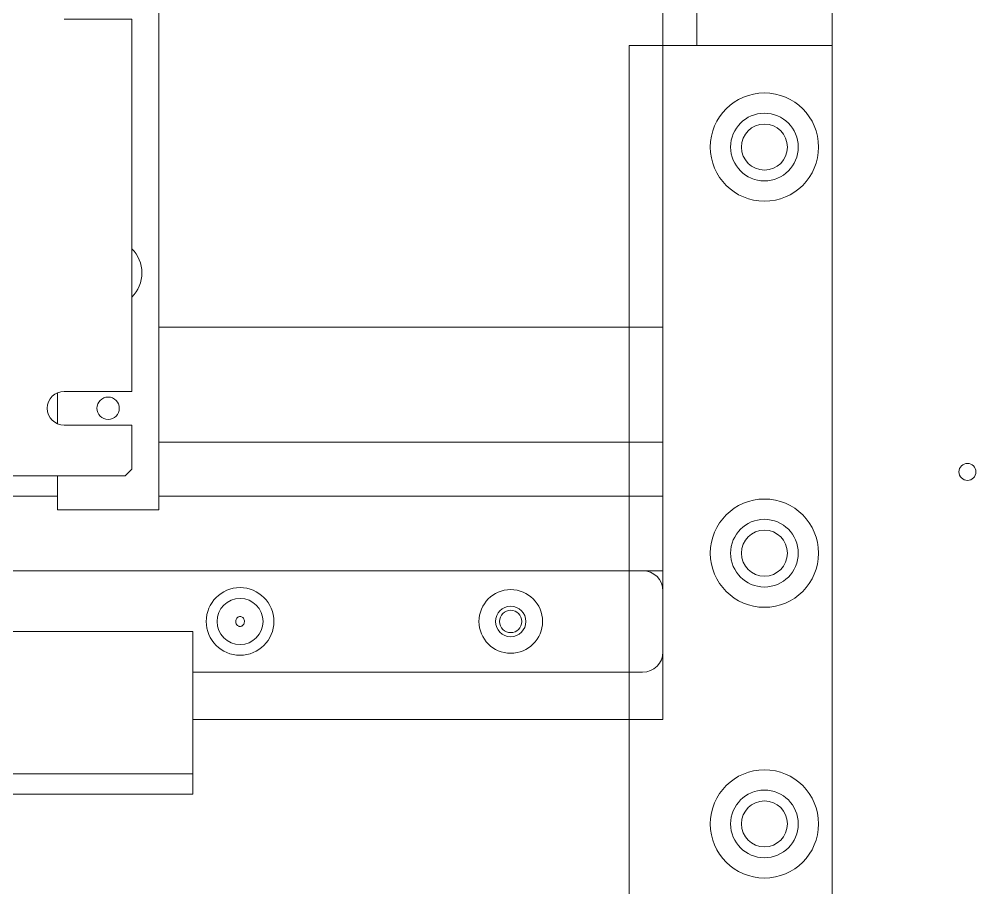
# Model space of a CAD drawing. Extents: x 500 to 100500, y -14500 to 21140.
# Drawn here: x 8830.3 to 8971.7, y -5640.5 to -5512.1 of the extents above; entities that cross this region are included whole.
import ezdxf

# ---------------------------------------------------------------- set-up
doc = ezdxf.new("R2010")
doc.units = 0
doc.linetypes.add('SLD-Solid', pattern=[0])
doc.layers.get('0').update_dxf_attribs({"linetype": 'CONTINUOUS'})
doc.layers.add('D', color=7, linetype='CONTINUOUS')
doc.layers.add('M06SMMF-001B', color=7, linetype='CONTINUOUS')
doc.layers.add('MODEL', color=7, linetype='SLD-Solid', lineweight=15)

# ---------------------------------------------------------------- blocks, each defined once
blk = doc.blocks.new('KZXCVASDF123')
at = {"color": 7, "linetype": 'Continuous', "lineweight": 18}
for p, q in [((-56220.07, -66467.67, 21.36), (-56220.07, -66317.67, 21.36)), ((-56145.57, -66344.67, 21.36), (-56145.57, -66440.67, 21.36)), ((-56234.07, -66395.17, 21.36), (-56224.07, -66395.17, 21.36)), ((-56224.07, -66395.17, 21.36), (-56224.07, -66450.17, 21.36)), ((-56220.07, -66440.67, 21.36), (-56145.57, -66440.67, 21.36)), ((-56145.57, -66457.67, 21.36), (-56145.57, -66440.67, 21.36)), ((-56235.07, -66454.97, 21.36), (-56235.07, -66450.38, 21.36)), ((-56224.07, -66450.17, 21.36), (-56234.07, -66450.17, 21.36)), ((-56234.07, -66455.17, 21.36), (-56224.07, -66455.17, 21.36)), ((-56224.07, -66455.17, 21.36), (-56224.07, -66461.67, 21.36)), ((-56220.07, -66457.67, 21.36), (-56145.57, -66457.67, 21.36)), ((-56145.57, -66457.67, 21.36), (-56145.57, -66465.67, 21.36)), ((-56225.07, -66462.67, 21.36), (-56255.07, -66462.67, 21.36)), ((-56235.07, -66467.67, 21.36), (-56235.07, -66462.67, 21.36)), ((-56225.07, -66462.67, 21.36), (-56224.07, -66461.67, 21.36)), ((-56235.07, -66465.67, 21.36), (-56273.07, -66465.67, 21.36)), ((-56145.57, -66465.67, 21.36), (-56220.07, -66465.67, 21.36)), ((-56145.57, -66479.67, 21.36), (-56145.57, -66465.67, 21.36)), ((-56235.07, -66467.67, 21.36), (-56220.07, -66467.67, 21.36)), ((-56145.57, -66476.67, 21.36), (-56265.07, -66476.67, 21.36)), ((-56145.57, -66488.67, 21.36), (-56145.57, -66479.67, 21.36)), ((-58754.07, -66485.67, 21.36), (-56215.07, -66485.67, 21.36)), ((-56215.07, -66506.67, 21.36), (-56215.07, -66485.67, 21.36)), ((-56145.57, -66498.67, 21.36), (-56145.57, -66488.67, 21.36)), ((-56215.07, -66491.67, 21.36), (-56148.57, -66491.67, 21.36)), ((-56145.57, -66498.67, 21.36), (-56215.07, -66498.67, 21.36)), ((-58754.07, -66506.67, 21.36), (-56215.07, -66506.67, 21.36)), ((-56215.07, -66509.67, 21.36), (-56215.07, -66506.67, 21.36)), ((-58754.07, -66509.67, 21.36), (-56215.07, -66509.67, 21.36)), ((-56218.07, -66509.67, 21.36), (-56215.07, -66509.67, 21.36))]:
    blk.add_line(p, q, dxfattribs=at)
for centre, radius in [((-56227.57, -66452.67, 21.36), 1.65), ((-56208.07, -66484.17, 21.36), 5), ((-56168.07, -66484.17, 21.36), 4.7), ((-56208.07, -66484.17, 21.36), 3.4), ((-56168.07, -66484.17, 21.36), 2.25), ((-56168.07, -66484.17, 21.36), 1.65)]:
    blk.add_circle(centre, radius, dxfattribs=at)
for centre, radius, start, end in [((-56227.57, -66432.67, 21.36), 5, 0, 45.573), ((-56227.57, -66432.67, 21.36), 5, 314.427, 0), ((-56234.07, -66452.67, 21.36), 2.5, 90, 270), ((-56148.57, -66479.67, 21.36), 3, 0, 90), ((-56148.57, -66488.67, 21.36), 3, 270, 0)]:
    blk.add_arc(centre, radius, start, end, dxfattribs=at)
blk.add_open_spline([(-56208.53, -66483.67, 21.36), (-56208.58, -66483.74, 21.36), (-56208.67, -66483.88, 21.36), (-56208.72, -66484.14, 21.36), (-56208.69, -66484.41, 21.36), (-56208.57, -66484.66, 21.36), (-56208.39, -66484.83, 21.36), (-56208.18, -66484.91, 21.36), (-56207.99, -66484.92, 21.36), (-56207.81, -66484.86, 21.36), (-56207.65, -66484.74, 21.36), (-56207.52, -66484.57, 21.36), (-56207.44, -66484.34, 21.36), (-56207.42, -66484.07, 21.36), (-56207.5, -66483.81, 21.36), (-56207.65, -66483.6, 21.36), (-56207.84, -66483.47, 21.36), (-56208.04, -66483.43, 21.36), (-56208.24, -66483.45, 21.36), (-56208.4, -66483.54, 21.36), (-56208.49, -66483.62, 21.36), (-56208.53, -66483.67, 21.36)], degree=3, knots=[0, 0, 0, 0, 0.058731, 0.118108, 0.181628, 0.245642, 0.306469, 0.35093, 0.395504, 0.437429, 0.48124, 0.530715, 0.587278, 0.649317, 0.713462, 0.776486, 0.824501, 0.872724, 0.915802, 0.958039, 1, 1, 1, 1], dxfattribs=at)
blk = doc.blocks.new('KA$C03f0ad08')
at = {"layer": 'MODEL', "color": 4}
for p, q in [((188, 1539.6), (188, 1477.6)), ((208, 1477.6), (208, 1539.6)), ((218, 1477.6), (188, 1477.6)), ((188, 1477.6), (188, 1257.6)), ((218, 1373.6), (218, 1477.6)), ((218, 1297.6), (218, 1373.6))]:
    blk.add_line(p, q, dxfattribs=at)
for centre, radius in [((198, 1462.6), 8), ((198, 1462.6), 5), ((198, 1462.6), 3.4), ((168, 1414.6), 1.25), ((198, 1402.6), 8), ((198, 1402.6), 5), ((198, 1402.6), 3.4), ((198, 1362.6), 8), ((198, 1362.6), 5), ((198, 1362.6), 3.4)]:
    blk.add_circle(centre, radius, dxfattribs=at)

msp = doc.modelspace()

# ---------------------------------------------------------------- block references
at = {"layer": 'D', "color": 1}
msp.add_blockref('KZXCVASDF123', (65071.07, 60883.04, -31.83), dxfattribs=at)
at = {"layer": 'M06SMMF-001B', "xscale": -1}
msp.add_blockref('KA$C03f0ad08', (9138.5, -6993.64, -10.47), dxfattribs=at)

doc.saveas('drawing.dxf')
